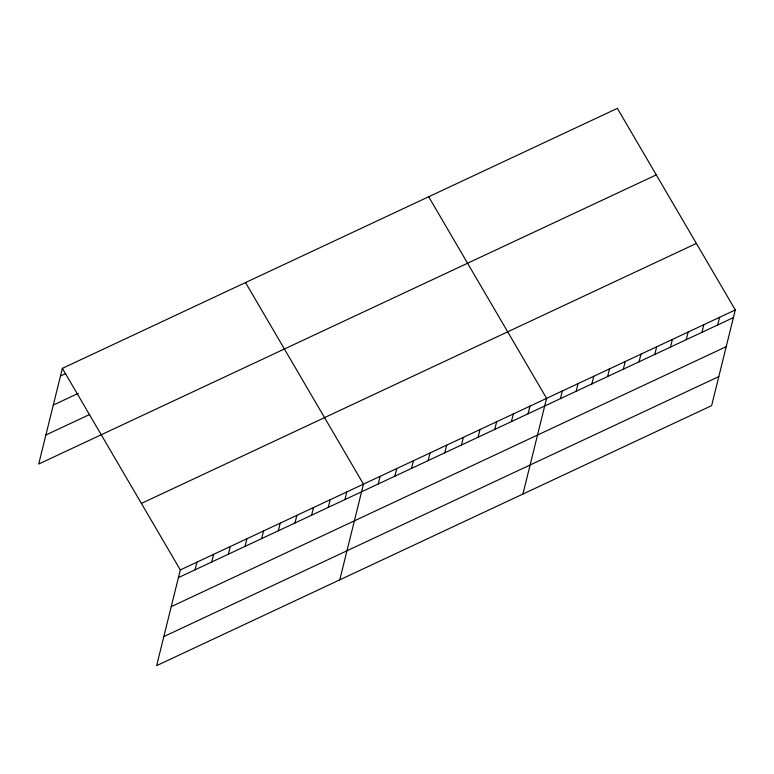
<?xml version="1.0" encoding="UTF-8"?>
<svg xmlns="http://www.w3.org/2000/svg" width="774" height="774" viewBox="0 0 774 774"><rect width="100%" height="100%" fill="white"/><g stroke="black" fill="none" stroke-linecap="round" stroke-linejoin="round"><path stroke-width="1.16" d="M62.384 368.356L180.313 569.945L156.629 665.64L711.616 405.644L735.3 309.958L617.371 108.36L62.384 368.356L38.7 464.042L656.284 174.885M195.067 569.79L196.954 562.147M211.718 561.992L213.605 554.348M228.369 554.194L230.255 546.541M245.019 546.396L246.906 538.743M261.66 538.598L263.557 530.945M278.311 530.8L280.207 523.147M294.962 522.992L296.858 515.349M311.612 515.194L313.509 507.551M328.263 507.396L330.159 499.743M344.914 499.598L346.81 491.945M339.776 579.842L363.461 484.147L245.532 282.558M378.215 484.002L380.102 476.349M394.866 476.194L396.752 468.551M411.516 468.396L413.403 460.753M428.157 460.598L430.054 452.945M444.808 452.8L446.704 445.147M461.459 445.002L463.355 437.349M478.109 437.204L480.006 429.551M494.76 429.396L496.656 421.753M511.411 421.598L513.307 413.955M528.062 413.8L529.958 406.147M522.924 494.044L546.599 398.349L428.68 196.76M560.434 398.629L562.33 390.986M576.156 391.267L578.052 383.614M591.887 383.904L593.774 376.251M607.609 376.532L609.506 368.888M623.331 369.169L625.228 361.516M639.063 361.806L640.949 354.153M654.785 354.434L656.681 346.781M670.507 347.071L672.403 339.418M686.228 339.699L688.125 332.056M701.96 332.336L703.847 324.683M717.682 324.974L719.578 317.321M60.488 376.009L65.693 373.571M53.3 405.063L78.271 393.356M45.889 434.988L89.6 414.516M141.39 503.419L696.387 243.433M180.313 569.945L735.3 309.958M178.417 577.597L733.404 317.601M171.228 606.652L726.215 346.655M163.817 636.586L718.804 376.59"/></g></svg>
